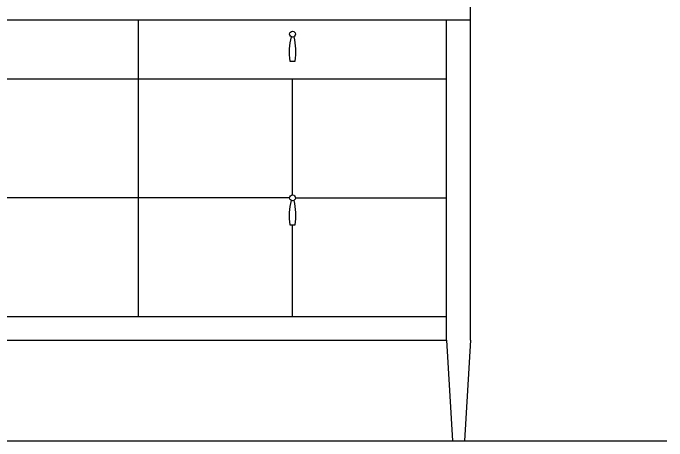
# Model space of a CAD drawing. Header units: millimetres. Extents: x 46 to 20372, y 30 to 14100.
# Drawn here: x 19269 to 20372, y 32 to 753 of the extents above; entities that cross this region are included whole.
import ezdxf

# ---------------------------------------------------------------- set-up
doc = ezdxf.new("R2010")
doc.units = ezdxf.units.MM
doc.layers.get('0').update_dxf_attribs({"color": 250})

msp = doc.modelspace()

# ---------------------------------------------------------------- linework, layer by layer
for p, q in [((20040.7, 201.7), (20040.7, 781.7)), ((20040.7, 741.7), (18570.4, 741.7)), ((19480.7, 241.7), (19480.7, 741.7)), ((20000.7, 201.7), (20000.7, 741.7)), ((19736.3, 672.4), (19745.2, 672.4)), ((20000.7, 641.7), (18960.7, 641.7)), ((19740.7, 446.7), (19740.7, 641.7)), ((19735.7, 441.7), (19225.7, 441.7)), ((19745.7, 441.7), (20000.7, 441.7)), ((19736.3, 396.1), (19745.2, 396.1)), ((19740.7, 241.7), (19740.7, 396.1)), ((18960.7, 241.7), (20000.7, 241.7)), ((18960.7, 201.7), (20000.7, 201.7)), ((20000.7, 201.7), (20010.7, 31.7)), ((20040.7, 201.7), (20030.7, 31.7)), ((46.1, 31.7), (20372.3, 31.7))]:
    msp.add_line(p, q)
for centre in [(19740.7, 717.9), (19740.7, 441.7)]:
    msp.add_circle(centre, 5)
for centre, start, end in [((19836.9, 688.2), 165.5799, 188.93), ((19644.5, 688.2), 351.07, 14.4197), ((19836.9, 412), 165.5799, 188.93), ((19644.5, 412), 351.07, 14.4197)]:
    msp.add_arc(centre, 101.9, start, end)

doc.saveas('drawing.dxf')
